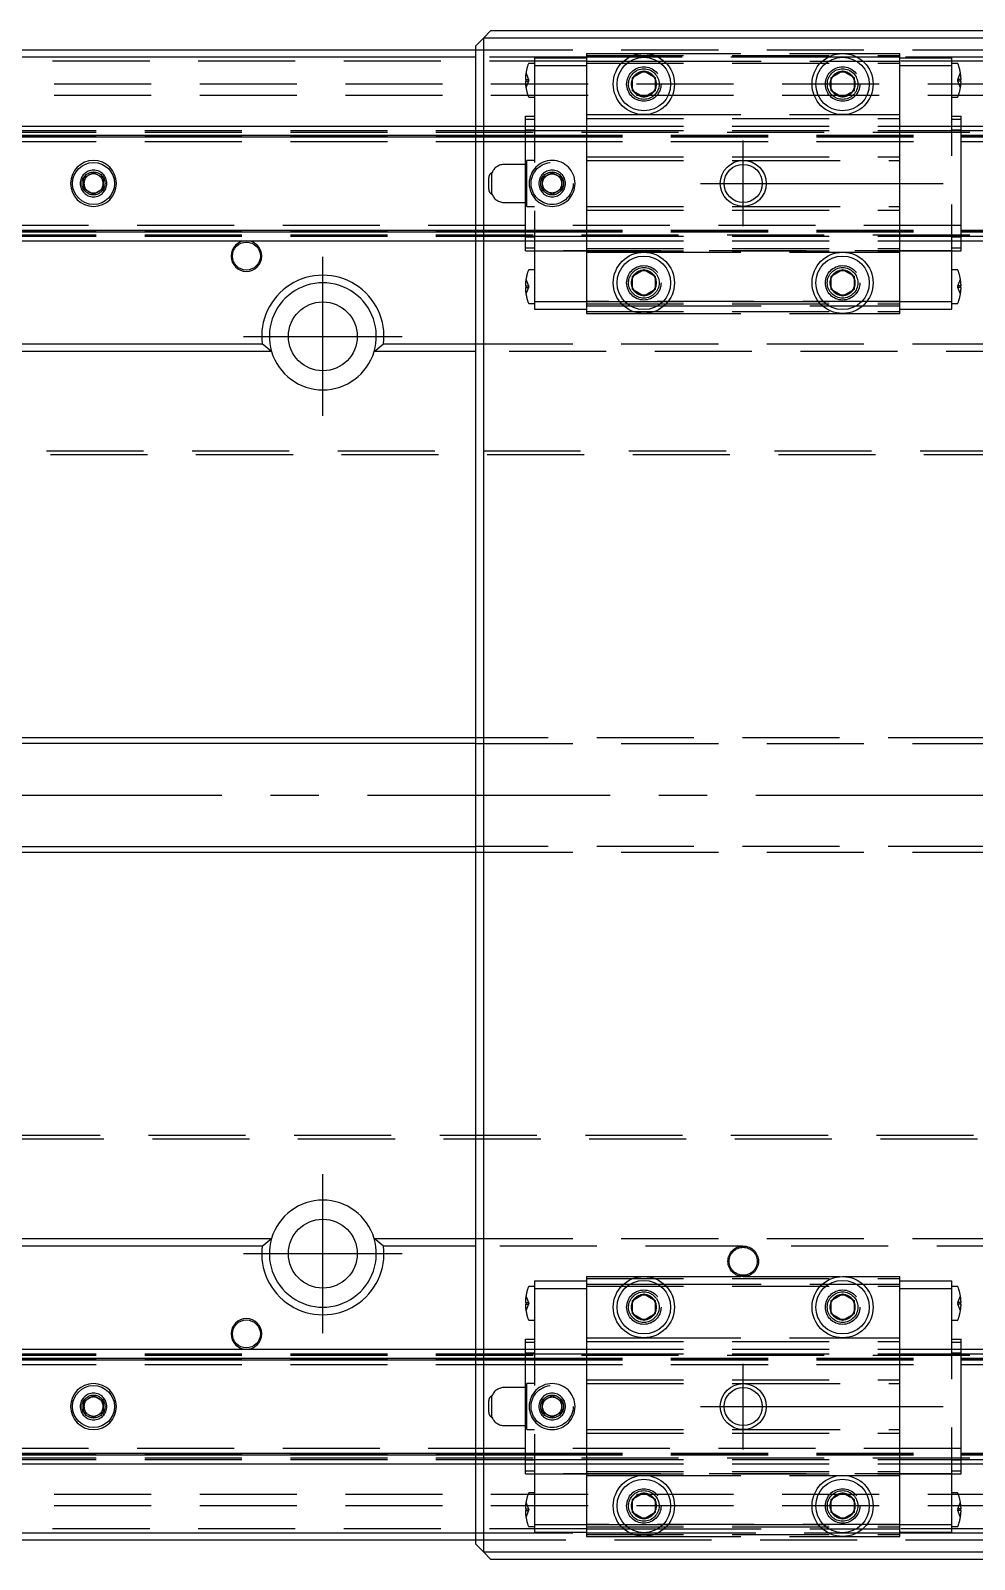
# Model space of a CAD drawing. Extents: x -9 to 1049, y -313 to 111.
# Drawn here: x 251.8 to 375.2, y -100 to 100 of the extents above; entities that cross this region are included whole.
import ezdxf

# ---------------------------------------------------------------- set-up
doc = ezdxf.new("R2010")
doc.units = 0
doc.linetypes.add('CENTER', pattern=[50.8, 31.75, -6.35, 6.35, -6.35])
doc.linetypes.add('DASHED', pattern=[19.05, 12.7, -6.35])
doc.layers.get('0').update_dxf_attribs({"linetype": 'CONTINUOUS'})
doc.layers.add('CENTER', color=1, linetype='CENTER')

msp = doc.modelspace()

# ---------------------------------------------------------------- linework, layer by layer
at = {"color": 7, "linetype": 'CONTINUOUS'}
for p, q in [((312, 100), (311, 99)), ((312, 100), (508, 100)), ((311, 99), (310, 98)), ((310, -98), (310, 98)), ((311, 99), (311, -99)), ((509, 99), (311, 99)), ((310, 96.5), (1, 96.5)), ((2, 97.5), (310, 97.5)), ((330.5, 93.87), (332, 94.73)), ((332, 94.73), (333.5, 93.87)), ((356.5, 93.87), (358, 94.73)), ((358, 94.73), (359.5, 93.87)), ((330.5, 92.13), (330.5, 93.87)), ((332, 91.27), (330.5, 92.13)), ((333.5, 92.13), (332, 91.27)), ((333.5, 93.87), (333.5, 92.13)), ((356.5, 92.13), (356.5, 93.87)), ((358, 91.27), (356.5, 92.13)), ((359.5, 92.13), (358, 91.27)), ((359.5, 93.87), (359.5, 92.13)), ((0, 87.5), (310, 87.5)), ((0, 86.32), (310, 86.32)), ((0, 86.1), (310, 86.1)), ((258.75, 80.72), (260, 81.44)), ((258.75, 79.28), (258.75, 80.72)), ((260, 81.44), (261.25, 80.72)), ((261.25, 80.72), (261.25, 79.28)), ((260, 78.56), (258.75, 79.28)), ((261.25, 79.28), (260, 78.56)), ((0, 73.9), (310, 73.9)), ((0, 73.68), (310, 73.68)), ((0, 72.5), (310, 72.5)), ((330.5, 67.87), (332, 68.73)), ((332, 68.73), (333.5, 67.87)), ((356.5, 67.87), (358, 68.73)), ((358, 68.73), (359.5, 67.87)), ((330.5, 66.13), (330.5, 67.87)), ((332, 65.27), (330.5, 66.13)), ((333.5, 66.13), (332, 65.27)), ((333.5, 67.87), (333.5, 66.13)), ((356.5, 66.13), (356.5, 67.87)), ((358, 65.27), (356.5, 66.13)), ((359.5, 66.13), (358, 65.27)), ((359.5, 67.87), (359.5, 66.13)), ((283.29, 58), (176.71, 58)), ((177.94, 59), (282.06, 59)), ((283.29, 58), (282.06, 59)), ((296.71, 58), (297.94, 59)), ((310, 58), (296.71, 58)), ((297.94, 59), (310, 59)), ((310, 7.5), (40.5, 7.5)), ((40.5, -7.5), (310, -7.5)), ((176.71, -58), (283.29, -58)), ((282.06, -59), (283.29, -58)), ((296.71, -58), (310, -58)), ((297.94, -59), (296.71, -58)), ((282.06, -59), (177.94, -59)), ((310, -59), (297.94, -59)), ((330.5, -66.13), (332, -65.27)), ((332, -65.27), (333.5, -66.13)), ((356.5, -66.13), (358, -65.27)), ((358, -65.27), (359.5, -66.13)), ((330.5, -67.87), (330.5, -66.13)), ((332, -68.73), (330.5, -67.87)), ((333.5, -67.87), (332, -68.73)), ((333.5, -66.13), (333.5, -67.87)), ((356.5, -67.87), (356.5, -66.13)), ((358, -68.73), (356.5, -67.87)), ((359.5, -67.87), (358, -68.73)), ((359.5, -66.13), (359.5, -67.87)), ((0, -72.5), (310, -72.5)), ((0, -73.68), (310, -73.68)), ((0, -73.9), (310, -73.9)), ((258.75, -79.28), (260, -78.56)), ((258.75, -80.72), (258.75, -79.28)), ((260, -78.56), (261.25, -79.28)), ((261.25, -79.28), (261.25, -80.72)), ((260, -81.44), (258.75, -80.72)), ((261.25, -80.72), (260, -81.44)), ((0, -86.1), (310, -86.1)), ((0, -86.32), (310, -86.32)), ((0, -87.5), (310, -87.5)), ((330.5, -92.13), (332, -91.27)), ((332, -91.27), (333.5, -92.13)), ((356.5, -92.13), (358, -91.27)), ((358, -91.27), (359.5, -92.13)), ((330.5, -93.87), (330.5, -92.13)), ((332, -94.73), (330.5, -93.87)), ((333.5, -93.87), (332, -94.73)), ((333.5, -92.13), (333.5, -93.87)), ((356.5, -93.87), (356.5, -92.13)), ((358, -94.73), (356.5, -93.87)), ((359.5, -93.87), (358, -94.73)), ((359.5, -92.13), (359.5, -93.87)), ((1, -96.5), (310, -96.5)), ((310, -97.5), (2, -97.5)), ((310, -98), (311, -99)), ((311, -99), (509, -99)), ((311, -99), (312, -100)), ((508, -100), (312, -100))]:
    msp.add_line(p, q, dxfattribs=at)
at = {"color": 3, "linetype": 'DASHED'}
for p, q in [((324.5, 96), (0.5, 96)), ((310, 97.5), (398, 97.5)), ((324.5, 96.5), (310, 96.5)), ((317.7, 96.45), (317.7, 95.45)), ((317.7, 96.45), (324.5, 96.45)), ((324.5, 97), (324.5, 96)), ((324.5, 97), (332, 97)), ((324.5, 96.75), (365.5, 96.75)), ((330.06, 96.5), (324.5, 96.5)), ((332, 96.5), (330.06, 96.5)), ((332, 97), (358, 97)), ((333.94, 96.5), (332, 96.5)), ((356.06, 96.5), (333.94, 96.5)), ((358, 96.5), (356.06, 96.5)), ((358, 97), (365.5, 97)), ((359.94, 96.5), (358, 96.5)), ((365.5, 96.5), (359.94, 96.5)), ((365.5, 96), (365.5, 97)), ((398, 96.5), (365.5, 96.5)), ((365.5, 96.45), (372.3, 96.45)), ((454.5, 96), (365.5, 96)), ((372.3, 95.45), (372.3, 96.45)), ((316.58, 94.5), (316.9, 93.6)), ((317.7, 95.7), (316.99, 95.7)), ((317.7, 95.45), (317.7, 64.55)), ((317.7, 95.45), (324.5, 95.45)), ((324.5, 96), (324.5, 89)), ((324.5, 96), (329.35, 96)), ((324.5, 95.75), (365.5, 95.75)), ((329.35, 96), (330.2, 96)), ((330.2, 96), (333.8, 96)), ((333.8, 96), (334.65, 96)), ((334.65, 96), (355.35, 96)), ((355.35, 96), (356.2, 96)), ((356.2, 96), (359.8, 96)), ((359.8, 96), (360.65, 96)), ((360.65, 96), (365.5, 96)), ((365.5, 89), (365.5, 96)), ((365.5, 95.45), (372.3, 95.45)), ((373.01, 95.7), (372.3, 95.7)), ((372.3, 64.55), (372.3, 95.45)), ((373.1, 93.6), (373.42, 94.5)), ((820, 93), (0, 93)), ((316.5, 93.6), (316.58, 93.6)), ((316.58, 93.4), (316.5, 93.4)), ((316.58, 93.6), (316.9, 93.6)), ((316.58, 93.6), (316.58, 93.4)), ((316.9, 93.4), (316.58, 92.5)), ((316.58, 93.4), (316.9, 93.4)), ((316.9, 93.6), (316.94, 93.5)), ((316.9, 93.4), (316.94, 93.5)), ((330, 93), (330.03, 93.35)), ((356, 93), (356.03, 93.35)), ((373.1, 93.6), (373.06, 93.5)), ((373.1, 93.4), (373.06, 93.5)), ((373.42, 93.6), (373.1, 93.6)), ((373.42, 92.5), (373.1, 93.4)), ((373.42, 93.4), (373.1, 93.4)), ((373.42, 93.4), (373.42, 93.6)), ((373.42, 93.6), (373.5, 93.6)), ((373.5, 93.4), (373.42, 93.4)), ((820, 91.5), (0, 91.5)), ((316.99, 91.3), (317.7, 91.3)), ((372.3, 91.3), (373.01, 91.3)), ((316.5, 88.43), (316.5, 88.82)), ((316.5, 88.82), (317.7, 88.82)), ((316.5, 88.43), (317.7, 88.43)), ((316.5, 86.03), (316.5, 88.43)), ((324.5, 89), (324.5, 88.5)), ((324.5, 89), (332, 89)), ((324.5, 88.5), (324.5, 83.5)), ((324.5, 88.5), (365.5, 88.5)), ((332, 89), (358, 89)), ((358, 89), (365.5, 89)), ((365.5, 88.5), (365.5, 89)), ((365.5, 83.5), (365.5, 88.5)), ((372.3, 88.82), (373.5, 88.82)), ((372.3, 88.43), (373.5, 88.43)), ((373.5, 88.43), (373.5, 88.82)), ((373.5, 86.03), (373.5, 88.43)), ((0, 86.91), (310, 86.91)), ((0, 86.7), (820, 86.7)), ((0, 86.26), (316.5, 86.26)), ((310, 87.5), (316.5, 87.5)), ((310, 86.91), (316.5, 86.91)), ((310, 86.32), (316.5, 86.32)), ((310, 86.1), (316.5, 86.1)), ((316.5, 87.5), (317.7, 87.5)), ((316.5, 87.01), (317.7, 87.01)), ((316.5, 86.91), (317.7, 86.91)), ((316.5, 86.32), (373.5, 86.32)), ((316.5, 86.26), (373.5, 86.26)), ((316.5, 86.1), (373.5, 86.1)), ((316.5, 73.97), (316.5, 86.03)), ((317.7, 87.5), (324.5, 87.5)), ((317.7, 86.91), (324.5, 86.91)), ((324.5, 87.5), (365.5, 87.5)), ((324.5, 86.91), (365.5, 86.91)), ((365.5, 87.5), (372.3, 87.5)), ((365.5, 86.91), (372.3, 86.91)), ((372.3, 87.5), (373.5, 87.5)), ((372.3, 87.01), (373.5, 87.01)), ((372.3, 86.91), (373.5, 86.91)), ((373.5, 87.5), (446.5, 87.5)), ((373.5, 86.91), (446.5, 86.91)), ((373.5, 86.32), (446.5, 86.32)), ((373.5, 86.26), (446.5, 86.26)), ((373.5, 86.1), (446.5, 86.1)), ((373.5, 73.97), (373.5, 86.03)), ((0, 85.5), (316.5, 85.5)), ((316.5, 85.5), (373.5, 85.5)), ((373.5, 85.5), (446.5, 85.5)), ((316.7, 82.5), (313.75, 82.5)), ((317.7, 83), (316.7, 83)), ((316.7, 80), (316.7, 83)), ((324.5, 83.5), (324.5, 83)), ((324.5, 83.5), (365.5, 83.5)), ((324.5, 83), (324.5, 77)), ((324.5, 83), (345, 83)), ((345, 83), (365.5, 83)), ((365.5, 83), (365.5, 83.5)), ((365.5, 77), (365.5, 83)), ((258.5, 80), (258.52, 80.22)), ((311.7, 80), (311.7, 80.75)), ((312.12, 80), (312.12, 81.39)), ((318.5, 80), (318.52, 80.22)), ((318.75, 80.72), (320, 81.44)), ((318.75, 79.28), (318.75, 80.72)), ((320, 81.44), (321.25, 80.72)), ((321.25, 80.72), (321.25, 79.28)), ((311.7, 79.25), (311.7, 80)), ((312.12, 78.61), (312.12, 80)), ((316.7, 77), (316.7, 80)), ((320, 78.56), (318.75, 79.28)), ((321.25, 79.28), (320, 78.56)), ((313.75, 77.5), (316.7, 77.5)), ((316.7, 77), (317.7, 77)), ((324.5, 77), (324.5, 76.5)), ((324.5, 77), (345, 77)), ((324.5, 76.5), (324.5, 71.5)), ((324.5, 76.5), (365.5, 76.5)), ((345, 77), (365.5, 77)), ((365.5, 76.5), (365.5, 77)), ((365.5, 71.5), (365.5, 76.5)), ((316.5, 74.5), (0, 74.5)), ((373.5, 74.5), (316.5, 74.5)), ((446.5, 74.5), (373.5, 74.5)), ((0, 73.74), (316.5, 73.74)), ((0, 73.3), (820, 73.3)), ((0, 73.09), (310, 73.09)), ((310, 73.9), (316.5, 73.9)), ((310, 73.68), (316.5, 73.68)), ((310, 73.09), (316.5, 73.09)), ((310, 72.5), (316.5, 72.5)), ((316.5, 71.57), (316.5, 73.97)), ((316.5, 73.9), (373.5, 73.9)), ((316.5, 73.74), (373.5, 73.74)), ((316.5, 73.68), (373.5, 73.68)), ((316.5, 73.09), (317.7, 73.09)), ((317.7, 72.99), (316.5, 72.99)), ((316.5, 72.5), (317.7, 72.5)), ((317.7, 73.09), (324.5, 73.09)), ((317.7, 72.5), (324.5, 72.5)), ((324.5, 73.09), (365.5, 73.09)), ((324.5, 72.5), (365.5, 72.5)), ((365.5, 73.09), (373.5, 73.09)), ((365.5, 72.5), (373.5, 72.5)), ((373.5, 72.99), (372.3, 72.99)), ((373.5, 71.57), (373.5, 73.97)), ((373.5, 73.9), (446.5, 73.9)), ((373.5, 73.74), (446.5, 73.74)), ((373.5, 73.68), (446.5, 73.68)), ((373.5, 73.09), (446.5, 73.09)), ((373.5, 72.5), (446.5, 72.5)), ((316.5, 71.18), (316.5, 71.57)), ((316.5, 71.57), (317.7, 71.57)), ((316.5, 71.18), (317.7, 71.18)), ((372.3, 71.18), (317.7, 71.18)), ((317.7, 71.18), (324.5, 71.18)), ((324.5, 71.5), (324.5, 71)), ((324.5, 71.5), (365.5, 71.5)), ((324.5, 71.18), (365.5, 71.18)), ((324.5, 71), (324.5, 64)), ((324.5, 71), (332, 71)), ((332, 71), (358, 71)), ((358, 71), (365.5, 71)), ((365.5, 71), (365.5, 71.5)), ((365.5, 71.18), (373.5, 71.18)), ((365.5, 64), (365.5, 71)), ((372.3, 71.57), (373.5, 71.57)), ((373.5, 71.18), (373.5, 71.57)), ((317.7, 68.7), (316.99, 68.7)), ((373.01, 68.7), (372.3, 68.7)), ((316.5, 66.6), (316.58, 66.6)), ((316.58, 66.4), (316.5, 66.4)), ((316.58, 67.5), (316.9, 66.6)), ((316.58, 66.6), (316.9, 66.6)), ((316.58, 66.6), (316.58, 66.4)), ((316.9, 66.4), (316.58, 65.5)), ((316.58, 66.4), (316.9, 66.4)), ((316.9, 66.6), (316.94, 66.5)), ((316.9, 66.4), (316.94, 66.5)), ((330, 67), (330.03, 67.35)), ((356, 67), (356.03, 67.35)), ((373.1, 66.6), (373.06, 66.5)), ((373.1, 66.4), (373.06, 66.5)), ((373.1, 66.6), (373.42, 67.5)), ((373.42, 66.6), (373.1, 66.6)), ((373.42, 65.5), (373.1, 66.4)), ((373.42, 66.4), (373.1, 66.4)), ((373.42, 66.4), (373.42, 66.6)), ((373.42, 66.6), (373.5, 66.6)), ((373.5, 66.4), (373.42, 66.4)), ((316.99, 64.3), (317.7, 64.3)), ((317.7, 64.55), (324.5, 64.55)), ((317.7, 64.55), (317.7, 63.55)), ((324.5, 64.55), (365.5, 64.55)), ((365.5, 64.55), (324.5, 64.55)), ((324.5, 64.25), (365.5, 64.25)), ((365.5, 64.55), (372.3, 64.55)), ((372.3, 63.55), (372.3, 64.55)), ((372.3, 64.3), (373.01, 64.3)), ((317.7, 63.55), (324.5, 63.55)), ((324.5, 64), (324.5, 63)), ((324.5, 64), (329.35, 64)), ((324.5, 63.25), (365.5, 63.25)), ((324.5, 63), (332, 63)), ((329.35, 64), (330.2, 64)), ((330.2, 64), (333.8, 64)), ((332, 63), (358, 63)), ((333.8, 64), (334.65, 64)), ((334.65, 64), (355.35, 64)), ((355.35, 64), (356.2, 64)), ((356.2, 64), (359.8, 64)), ((358, 63), (365.5, 63)), ((359.8, 64), (360.65, 64)), ((360.65, 64), (365.5, 64)), ((365.5, 63), (365.5, 64)), ((365.5, 63.55), (372.3, 63.55)), ((310, 59), (402.06, 59)), ((403.29, 58), (310, 58)), ((819.5, 44.5), (0.5, 44.5)), ((819, 45), (1, 45)), ((510, 7.5), (310, 7.5)), ((310, 6.75), (510, 6.75)), ((510, -6.75), (310, -6.75)), ((310, -7.5), (510, -7.5)), ((0.5, -44.5), (819.5, -44.5)), ((1, -45), (819, -45)), ((310, -58), (403.29, -58)), ((402.06, -59), (310, -59)), ((317.7, -63.55), (324.5, -63.55)), ((317.7, -63.55), (317.7, -64.55)), ((324.5, -63), (324.5, -64)), ((324.5, -63), (332, -63)), ((324.5, -63.25), (365.5, -63.25)), ((332, -63), (345, -63)), ((345, -63), (358, -63)), ((358, -63), (365.5, -63)), ((365.5, -64), (365.5, -63)), ((365.5, -63.55), (372.3, -63.55)), ((372.3, -64.55), (372.3, -63.55)), ((316.58, -65.5), (316.9, -66.4)), ((317.7, -64.3), (316.99, -64.3)), ((317.7, -64.55), (324.5, -64.55)), ((317.7, -64.55), (317.7, -95.45)), ((324.5, -64), (329.35, -64)), ((324.5, -64), (324.5, -71)), ((324.5, -64.25), (365.5, -64.25)), ((329.35, -64), (330.2, -64)), ((330.2, -64), (333.8, -64)), ((333.8, -64), (334.65, -64)), ((334.65, -64), (355.35, -64)), ((355.35, -64), (356.2, -64)), ((356.2, -64), (359.8, -64)), ((359.8, -64), (360.65, -64)), ((360.65, -64), (365.5, -64)), ((365.5, -71), (365.5, -64)), ((365.5, -64.55), (372.3, -64.55)), ((373.01, -64.3), (372.3, -64.3)), ((372.3, -95.45), (372.3, -64.55)), ((373.1, -66.4), (373.42, -65.5)), ((316.5, -66.4), (316.58, -66.4)), ((316.58, -66.6), (316.5, -66.6)), ((316.58, -66.4), (316.9, -66.4)), ((316.58, -66.4), (316.58, -66.6)), ((316.9, -66.6), (316.58, -67.5)), ((316.58, -66.6), (316.9, -66.6)), ((316.9, -66.4), (316.94, -66.5)), ((316.9, -66.6), (316.94, -66.5)), ((330, -67), (330.03, -66.65)), ((356, -67), (356.03, -66.65)), ((373.1, -66.4), (373.06, -66.5)), ((373.1, -66.6), (373.06, -66.5)), ((373.42, -66.4), (373.1, -66.4)), ((373.42, -67.5), (373.1, -66.6)), ((373.42, -66.6), (373.1, -66.6)), ((373.42, -66.6), (373.42, -66.4)), ((373.42, -66.4), (373.5, -66.4)), ((373.5, -66.6), (373.42, -66.6)), ((316.99, -68.7), (317.7, -68.7)), ((372.3, -68.7), (373.01, -68.7)), ((316.5, -71.57), (316.5, -71.18)), ((316.5, -71.18), (317.7, -71.18)), ((316.5, -73.97), (316.5, -71.57)), ((316.5, -71.57), (317.7, -71.57)), ((324.5, -71), (324.5, -71.5)), ((324.5, -71), (332, -71)), ((324.5, -71.5), (324.5, -76.5)), ((324.5, -71.5), (365.5, -71.5)), ((332, -71), (358, -71)), ((358, -71), (365.5, -71)), ((365.5, -71.5), (365.5, -71)), ((365.5, -76.5), (365.5, -71.5)), ((372.3, -71.18), (373.5, -71.18)), ((372.3, -71.57), (373.5, -71.57)), ((373.5, -71.57), (373.5, -71.18)), ((373.5, -73.97), (373.5, -71.57)), ((0, -73.09), (310, -73.09)), ((0, -73.3), (820, -73.3)), ((0, -73.74), (316.5, -73.74)), ((310, -72.5), (316.5, -72.5)), ((310, -73.09), (316.5, -73.09)), ((310, -73.68), (316.5, -73.68)), ((310, -73.9), (316.5, -73.9)), ((316.5, -72.5), (317.7, -72.5)), ((316.5, -72.99), (317.7, -72.99)), ((316.5, -73.09), (317.7, -73.09)), ((316.5, -73.68), (373.5, -73.68)), ((316.5, -73.74), (373.5, -73.74)), ((316.5, -73.9), (373.5, -73.9)), ((316.5, -86.03), (316.5, -73.97)), ((317.7, -72.5), (324.5, -72.5)), ((317.7, -73.09), (324.5, -73.09)), ((324.5, -72.5), (365.5, -72.5)), ((324.5, -73.09), (365.5, -73.09)), ((365.5, -72.5), (373.5, -72.5)), ((365.5, -73.09), (373.5, -73.09)), ((372.3, -72.99), (373.5, -72.99)), ((373.5, -72.5), (446.5, -72.5)), ((373.5, -73.09), (446.5, -73.09)), ((373.5, -73.68), (446.5, -73.68)), ((373.5, -73.74), (446.5, -73.74)), ((373.5, -73.9), (446.5, -73.9)), ((373.5, -86.03), (373.5, -73.97)), ((0, -74.5), (316.5, -74.5)), ((316.5, -74.5), (373.5, -74.5)), ((373.5, -74.5), (446.5, -74.5)), ((316.7, -77.5), (313.75, -77.5)), ((317.7, -77), (316.7, -77)), ((316.7, -80), (316.7, -77)), ((324.5, -76.5), (365.5, -76.5)), ((324.5, -76.5), (324.5, -77)), ((324.5, -77), (345, -77)), ((324.5, -77), (324.5, -83)), ((345, -77), (365.5, -77)), ((365.5, -77), (365.5, -76.5)), ((365.5, -83), (365.5, -77)), ((258.5, -80), (258.52, -79.75)), ((311.7, -80), (311.7, -79.25)), ((311.7, -80.75), (311.7, -80)), ((312.12, -80), (312.12, -78.61)), ((312.12, -81.39), (312.12, -80)), ((316.7, -83), (316.7, -80)), ((318.5, -80), (318.52, -79.75)), ((318.75, -79.28), (320, -78.56)), ((318.75, -80.72), (318.75, -79.28)), ((320, -78.56), (321.25, -79.28)), ((321.25, -79.28), (321.25, -80.72)), ((320, -81.44), (318.75, -80.72)), ((321.25, -80.72), (320, -81.44)), ((313.75, -82.5), (316.7, -82.5)), ((316.7, -83), (317.7, -83)), ((324.5, -83), (324.5, -83.5)), ((324.5, -83), (345, -83)), ((324.5, -83.5), (324.5, -88.5)), ((324.5, -83.5), (365.5, -83.5)), ((345, -83), (365.5, -83)), ((365.5, -83.5), (365.5, -83)), ((365.5, -88.5), (365.5, -83.5)), ((316.5, -85.5), (0, -85.5)), ((373.5, -85.5), (316.5, -85.5)), ((446.5, -85.5), (373.5, -85.5)), ((0, -86.26), (316.5, -86.26)), ((0, -86.7), (820, -86.7)), ((0, -86.91), (310, -86.91)), ((310, -86.1), (316.5, -86.1)), ((310, -86.32), (316.5, -86.32)), ((310, -86.91), (316.5, -86.91)), ((310, -87.5), (316.5, -87.5)), ((316.5, -88.43), (316.5, -86.03)), ((316.5, -86.1), (373.5, -86.1)), ((316.5, -86.26), (373.5, -86.26)), ((316.5, -86.32), (373.5, -86.32)), ((316.5, -86.91), (317.7, -86.91)), ((317.7, -87.01), (316.5, -87.01)), ((316.5, -87.5), (317.7, -87.5)), ((317.7, -86.91), (324.5, -86.91)), ((317.7, -87.5), (324.5, -87.5)), ((324.5, -86.91), (365.5, -86.91)), ((324.5, -87.5), (365.5, -87.5)), ((365.5, -86.91), (372.3, -86.91)), ((365.5, -87.5), (372.3, -87.5)), ((372.3, -86.91), (373.5, -86.91)), ((373.5, -87.01), (372.3, -87.01)), ((372.3, -87.5), (373.5, -87.5)), ((373.5, -88.43), (373.5, -86.03)), ((373.5, -86.1), (446.5, -86.1)), ((373.5, -86.26), (446.5, -86.26)), ((373.5, -86.32), (446.5, -86.32)), ((373.5, -86.91), (446.5, -86.91)), ((373.5, -87.5), (446.5, -87.5)), ((316.5, -88.82), (316.5, -88.43)), ((316.5, -88.43), (317.7, -88.43)), ((316.5, -88.82), (317.7, -88.82)), ((372.3, -88.82), (317.7, -88.82)), ((317.7, -88.82), (324.5, -88.82)), ((324.5, -88.5), (324.5, -89)), ((324.5, -88.5), (365.5, -88.5)), ((324.5, -88.82), (365.5, -88.82)), ((324.5, -89), (324.5, -96)), ((324.5, -89), (332, -89)), ((332, -89), (358, -89)), ((358, -89), (365.5, -89)), ((365.5, -89), (365.5, -88.5)), ((365.5, -88.82), (372.3, -88.82)), ((365.5, -96), (365.5, -89)), ((372.3, -88.43), (373.5, -88.43)), ((372.3, -88.82), (373.5, -88.82)), ((373.5, -88.82), (373.5, -88.43)), ((820, -91.5), (0, -91.5)), ((317.7, -91.3), (316.99, -91.3)), ((373.01, -91.3), (372.3, -91.3)), ((820, -93), (0, -93)), ((316.5, -93.4), (316.58, -93.4)), ((316.58, -93.6), (316.5, -93.6)), ((316.58, -92.5), (316.9, -93.4)), ((316.58, -93.4), (316.9, -93.4)), ((316.58, -93.4), (316.58, -93.6)), ((316.9, -93.6), (316.58, -94.5)), ((316.58, -93.6), (316.9, -93.6)), ((316.9, -93.4), (316.94, -93.5)), ((316.9, -93.6), (316.94, -93.5)), ((330, -93), (330.03, -92.65)), ((356, -93), (356.03, -92.65)), ((373.1, -93.4), (373.06, -93.5)), ((373.1, -93.6), (373.06, -93.5)), ((373.1, -93.4), (373.42, -92.5)), ((373.42, -93.4), (373.1, -93.4)), ((373.42, -94.5), (373.1, -93.6)), ((373.42, -93.6), (373.1, -93.6)), ((373.42, -93.6), (373.42, -93.4)), ((373.42, -93.4), (373.5, -93.4)), ((373.5, -93.6), (373.42, -93.6)), ((324.5, -96), (0.5, -96)), ((316.99, -95.7), (317.7, -95.7)), ((317.7, -95.45), (317.7, -96.45)), ((317.7, -95.45), (324.5, -95.45)), ((324.5, -95.45), (365.5, -95.45)), ((365.5, -95.45), (324.5, -95.45)), ((324.5, -95.75), (365.5, -95.75)), ((365.5, -95.45), (372.3, -95.45)), ((454.5, -96), (365.5, -96)), ((372.3, -96.45), (372.3, -95.45)), ((372.3, -95.7), (373.01, -95.7)), ((310, -96.5), (324.5, -96.5)), ((398, -97.5), (310, -97.5)), ((317.7, -96.45), (324.5, -96.45)), ((324.5, -96), (329.35, -96)), ((324.5, -96), (324.5, -97)), ((324.5, -96.5), (330.06, -96.5)), ((324.5, -96.75), (365.5, -96.75)), ((324.5, -97), (332, -97)), ((329.35, -96), (330.2, -96)), ((330.06, -96.5), (332, -96.5)), ((330.2, -96), (333.8, -96)), ((332, -96.5), (333.94, -96.5)), ((332, -97), (358, -97)), ((333.8, -96), (334.65, -96)), ((333.94, -96.5), (356.06, -96.5)), ((334.65, -96), (355.35, -96)), ((355.35, -96), (356.2, -96)), ((356.06, -96.5), (358, -96.5)), ((356.2, -96), (359.8, -96)), ((358, -96.5), (359.94, -96.5)), ((358, -97), (365.5, -97)), ((359.8, -96), (360.65, -96)), ((359.94, -96.5), (365.5, -96.5)), ((360.65, -96), (365.5, -96)), ((365.5, -97), (365.5, -96)), ((365.5, -96.45), (372.3, -96.45)), ((365.5, -96.5), (398, -96.5))]:
    msp.add_line(p, q, dxfattribs=at)
at = {"color": 3, "linetype": 'CONTINUOUS'}
for p, q in [((310, 6.75), (40.5, 6.75)), ((40.5, -6.75), (310, -6.75))]:
    msp.add_line(p, q, dxfattribs=at)
at = {"color": 7, "linetype": 'CONTINUOUS'}
for centre, radius in [((332, 93), 4), ((332, 93), 3.5), ((358, 93), 4), ((358, 93), 3.5), ((260, 80), 2.75), ((345, 80), 2.5), ((332, 67), 4), ((332, 67), 3.5), ((358, 67), 4), ((358, 67), 3.5), ((290, 60), 4.5), ((290, -60), 4.5), ((332, -67), 4), ((332, -67), 3.5), ((358, -67), 4), ((358, -67), 3.5), ((260, -80), 2.75), ((345, -80), 2.5), ((332, -93), 4), ((332, -93), 3.5), ((358, -93), 4), ((358, -93), 3.5)]:
    msp.add_circle(centre, radius, dxfattribs=at)
at = {"color": 3, "linetype": 'DASHED'}
for centre, radius in [((332, 93), 2.25), ((332, 93), 2), ((332, 93), 1.62), ((358, 93), 2.25), ((358, 93), 2), ((358, 93), 1.62), ((320, 80), 2.75), ((260, 80), 1.5), ((320, 80), 1.5), ((320, 80), 1.25), ((332, 67), 2.25), ((332, 67), 2), ((332, 67), 1.62), ((358, 67), 2.25), ((358, 67), 2), ((358, 67), 1.62), ((345, -61), 2), ((345, -61), 1.83), ((332, -67), 2.25), ((332, -67), 2), ((332, -67), 1.62), ((358, -67), 2.25), ((358, -67), 2), ((358, -67), 1.62), ((320, -80), 2.75), ((260, -80), 1.5), ((320, -80), 1.5), ((320, -80), 1.25), ((332, -93), 2.25), ((332, -93), 2), ((332, -93), 1.62), ((358, -93), 2.25), ((358, -93), 2), ((358, -93), 1.62)]:
    msp.add_circle(centre, radius, dxfattribs=at)
at = {"color": 3, "linetype": 'CONTINUOUS'}
for centre, radius in [((345, 80), 3), ((280, 70.5), 1.83), ((280, -70.5), 1.83), ((345, -80), 3)]:
    msp.add_circle(centre, radius, dxfattribs=at)
at = {"color": 3, "linetype": 'DASHED'}
for centre, radius, start, end in [((322.5, 93.5), 6, 170.4203, 179.0449), ((322.5, 93.5), 6, 159.1494, 170.4059), ((316.99, 95.6), 0.1, 90, 159.1494), ((332, 93), 1.65, 95.38, 144.62), ((332, 93), 1.62, 98.1587, 141.8413), ((332, 93), 1.62, 81.8413, 98.1587), ((332, 93), 1.65, 84.62, 95.38), ((332, 93), 1.65, 35.38, 84.62), ((332, 93), 1.62, 38.1587, 81.8413), ((358, 93), 1.65, 95.38, 144.62), ((358, 93), 1.62, 98.1587, 141.8413), ((358, 93), 1.62, 81.8413, 98.1587), ((358, 93), 1.65, 84.62, 95.38), ((358, 93), 1.65, 35.38, 84.62), ((358, 93), 1.62, 38.1587, 81.8413), ((373.01, 95.6), 0.1, 20.8506, 90), ((367.5, 93.5), 6, 9.5941, 20.8506), ((367.5, 93.5), 6, 0.9551, 9.5797), ((322.5, 93.5), 6, 180.9551, 189.5797), ((322.5, 93.5), 6, 189.5941, 200.8506), ((332, 93), 1.65, 155.38, 180), ((332, 93), 1.65, 180, 204.62), ((332, 93), 1.62, 158.1587, 201.8413), ((332, 93), 1.62, 141.8413, 158.1587), ((332, 93), 1.65, 144.62, 155.38), ((332, 93), 1.62, 201.8413, 218.1587), ((332, 93), 1.65, 204.62, 215.38), ((332, 93), 1.65, 215.38, 264.62), ((332, 93), 1.62, 218.1587, 261.8413), ((332, 93), 1.65, 275.38, 324.62), ((332, 93), 1.62, 278.1587, 321.8413), ((332, 93), 1.62, 21.8413, 38.1587), ((332, 93), 1.62, 321.8413, 338.1587), ((332, 93), 1.65, 24.62, 35.38), ((332, 93), 1.65, 324.62, 335.38), ((332, 93), 1.65, 335.38, 24.62), ((332, 93), 1.62, 0, 21.8413), ((332, 93), 1.62, 338.1587, 0), ((358, 93), 1.65, 155.38, 180), ((358, 93), 1.65, 180, 204.62), ((358, 93), 1.62, 158.1587, 201.8413), ((358, 93), 1.62, 141.8413, 158.1587), ((358, 93), 1.65, 144.62, 155.38), ((358, 93), 1.62, 201.8413, 218.1587), ((358, 93), 1.65, 204.62, 215.38), ((358, 93), 1.65, 215.38, 264.62), ((358, 93), 1.62, 218.1587, 261.8413), ((358, 93), 1.65, 275.38, 324.62), ((358, 93), 1.62, 278.1587, 321.8413), ((358, 93), 1.62, 21.8413, 38.1587), ((358, 93), 1.62, 321.8413, 338.1587), ((358, 93), 1.65, 24.62, 35.38), ((358, 93), 1.65, 324.62, 335.38), ((358, 93), 1.65, 335.38, 24.62), ((358, 93), 1.62, 0, 21.8413), ((358, 93), 1.62, 338.1587, 0), ((367.5, 93.5), 6, 339.1494, 350.4059), ((367.5, 93.5), 6, 350.4203, 359.0449), ((316.99, 91.4), 0.1, 200.8506, 270), ((332, 93), 1.62, 261.8413, 278.1587), ((332, 93), 1.65, 264.62, 275.38), ((358, 93), 1.62, 261.8413, 278.1587), ((358, 93), 1.65, 264.62, 275.38), ((373.01, 91.4), 0.1, 270, 339.1494), ((313.75, 80.75), 1.75, 90, 158.4596), ((320, 80), 3, 0, 180), ((260, 80), 1.75, 0, 180), ((260, 80), 1.75, 180, 0), ((260, 80), 1.25, 120, 180), ((260, 80), 1.25, 180, 240), ((260, 80), 1.25, 60, 120), ((260, 80), 1.25, 0, 60), ((260, 80), 1.25, 300, 0), ((312.4, 80.75), 0.7, 113.3901, 180), ((320, 80), 3, 180, 0), ((320, 80), 1.75, 0, 180), ((320, 80), 1.75, 180, 0), ((260, 80), 1.25, 240, 300), ((312.4, 79.25), 0.7, 180, 246.6201), ((313.75, 79.25), 1.75, 201.5404, 270), ((322.5, 66.5), 6, 159.1494, 170.4059), ((316.99, 68.6), 0.1, 90, 159.1494), ((332, 67), 1.65, 95.38, 144.62), ((332, 67), 1.62, 98.1587, 141.8413), ((332, 67), 1.62, 81.8413, 98.1587), ((332, 67), 1.65, 84.62, 95.38), ((332, 67), 1.65, 35.38, 84.62), ((332, 67), 1.62, 38.1587, 81.8413), ((358, 67), 1.65, 95.38, 144.62), ((358, 67), 1.62, 98.1587, 141.8413), ((358, 67), 1.62, 81.8413, 98.1587), ((358, 67), 1.65, 84.62, 95.38), ((358, 67), 1.65, 35.38, 84.62), ((358, 67), 1.62, 38.1587, 81.8413), ((373.01, 68.6), 0.1, 20.8506, 90), ((367.5, 66.5), 6, 9.5941, 20.8506), ((322.5, 66.5), 6, 170.4203, 179.0449), ((322.5, 66.5), 6, 180.9551, 189.5797), ((332, 67), 1.65, 155.38, 180), ((332, 67), 1.65, 180, 204.62), ((332, 67), 1.62, 158.1587, 201.8413), ((332, 67), 1.62, 141.8413, 158.1587), ((332, 67), 1.65, 144.62, 155.38), ((332, 67), 1.62, 201.8413, 218.1587), ((332, 67), 1.65, 204.62, 215.38), ((332, 67), 1.65, 215.38, 264.62), ((332, 67), 1.62, 218.1587, 261.8413), ((332, 67), 1.65, 275.38, 324.62), ((332, 67), 1.62, 278.1587, 321.8413), ((332, 67), 1.62, 21.8413, 38.1587), ((332, 67), 1.62, 321.8413, 338.1587), ((332, 67), 1.65, 24.62, 35.38), ((332, 67), 1.65, 324.62, 335.38), ((332, 67), 1.65, 335.38, 24.62), ((332, 67), 1.62, 0, 21.8413), ((332, 67), 1.62, 338.1587, 0), ((358, 67), 1.65, 155.38, 180), ((358, 67), 1.65, 180, 204.62), ((358, 67), 1.62, 158.1587, 201.8413), ((358, 67), 1.62, 141.8413, 158.1587), ((358, 67), 1.65, 144.62, 155.38), ((358, 67), 1.62, 201.8413, 218.1587), ((358, 67), 1.65, 204.62, 215.38), ((358, 67), 1.65, 215.38, 264.62), ((358, 67), 1.62, 218.1587, 261.8413), ((358, 67), 1.65, 275.38, 324.62), ((358, 67), 1.62, 278.1587, 321.8413), ((358, 67), 1.62, 21.8413, 38.1587), ((358, 67), 1.62, 321.8413, 338.1587), ((358, 67), 1.65, 24.62, 35.38), ((358, 67), 1.65, 324.62, 335.38), ((358, 67), 1.65, 335.38, 24.62), ((358, 67), 1.62, 0, 21.8413), ((358, 67), 1.62, 338.1587, 0), ((367.5, 66.5), 6, 0.9551, 9.5797), ((367.5, 66.5), 6, 350.4203, 359.0449), ((322.5, 66.5), 6, 189.5941, 200.8506), ((316.99, 64.4), 0.1, 200.8506, 270), ((332, 67), 1.62, 261.8413, 278.1587), ((332, 67), 1.65, 264.62, 275.38), ((358, 67), 1.62, 261.8413, 278.1587), ((358, 67), 1.65, 264.62, 275.38), ((373.01, 64.4), 0.1, 270, 339.1494), ((367.5, 66.5), 6, 339.1494, 350.4059), ((322.5, -66.5), 6, 170.4203, 179.0449), ((322.5, -66.5), 6, 159.1494, 170.4059), ((316.99, -64.4), 0.1, 90, 159.1494), ((332, -67), 1.65, 95.38, 144.62), ((332, -67), 1.62, 98.1587, 141.8413), ((332, -67), 1.62, 81.8413, 98.1587), ((332, -67), 1.65, 84.62, 95.38), ((332, -67), 1.65, 35.38, 84.62), ((332, -67), 1.62, 38.1587, 81.8413), ((358, -67), 1.65, 95.38, 144.62), ((358, -67), 1.62, 98.1587, 141.8413), ((358, -67), 1.62, 81.8413, 98.1587), ((358, -67), 1.65, 84.62, 95.38), ((358, -67), 1.65, 35.38, 84.62), ((358, -67), 1.62, 38.1587, 81.8413), ((373.01, -64.4), 0.1, 20.8506, 90), ((367.5, -66.5), 6, 9.5941, 20.8506), ((367.5, -66.5), 6, 0.9551, 9.5797), ((322.5, -66.5), 6, 180.9551, 189.5797), ((322.5, -66.5), 6, 189.5941, 200.8506), ((332, -67), 1.65, 155.38, 180), ((332, -67), 1.65, 180, 204.62), ((332, -67), 1.62, 158.1587, 201.8413), ((332, -67), 1.62, 141.8413, 158.1587), ((332, -67), 1.65, 144.62, 155.38), ((332, -67), 1.62, 201.8413, 218.1587), ((332, -67), 1.65, 204.62, 215.38), ((332, -67), 1.65, 215.38, 264.62), ((332, -67), 1.62, 218.1587, 261.8413), ((332, -67), 1.65, 275.38, 324.62), ((332, -67), 1.62, 278.1587, 321.8413), ((332, -67), 1.62, 21.8413, 38.1587), ((332, -67), 1.62, 321.8413, 338.1587), ((332, -67), 1.65, 24.62, 35.38), ((332, -67), 1.65, 324.62, 335.38), ((332, -67), 1.65, 335.38, 24.62), ((332, -67), 1.62, 0, 21.8413), ((332, -67), 1.62, 338.1587, 0), ((358, -67), 1.65, 155.38, 180), ((358, -67), 1.65, 180, 204.62), ((358, -67), 1.62, 158.1587, 201.8413), ((358, -67), 1.62, 141.8413, 158.1587), ((358, -67), 1.65, 144.62, 155.38), ((358, -67), 1.62, 201.8413, 218.1587), ((358, -67), 1.65, 204.62, 215.38), ((358, -67), 1.65, 215.38, 264.62), ((358, -67), 1.62, 218.1587, 261.8413), ((358, -67), 1.65, 275.38, 324.62), ((358, -67), 1.62, 278.1587, 321.8413), ((358, -67), 1.62, 21.8413, 38.1587), ((358, -67), 1.62, 321.8413, 338.1587), ((358, -67), 1.65, 24.62, 35.38), ((358, -67), 1.65, 324.62, 335.38), ((358, -67), 1.65, 335.38, 24.62), ((358, -67), 1.62, 0, 21.8413), ((358, -67), 1.62, 338.1587, 0), ((367.5, -66.5), 6, 339.1494, 350.4059), ((367.5, -66.5), 6, 350.4203, 359.0449), ((316.99, -68.6), 0.1, 200.8506, 270), ((332, -67), 1.62, 261.8413, 278.1587), ((332, -67), 1.65, 264.62, 275.38), ((358, -67), 1.62, 261.8413, 278.1587), ((358, -67), 1.65, 264.62, 275.38), ((373.01, -68.6), 0.1, 270, 339.1494), ((313.75, -79.25), 1.75, 90, 158.4596), ((320, -80), 3, 0, 180), ((260, -80), 1.75, 0, 180), ((260, -80), 1.75, 180, 0), ((260, -80), 1.25, 120, 180), ((260, -80), 1.25, 180, 240), ((260, -80), 1.25, 60, 120), ((260, -80), 1.25, 0, 60), ((260, -80), 1.25, 300, 0), ((312.4, -79.25), 0.7, 113.3901, 180), ((320, -80), 3, 180, 0), ((320, -80), 1.75, 0, 180), ((320, -80), 1.75, 180, 0), ((260, -80), 1.25, 240, 300), ((312.4, -80.75), 0.7, 180, 246.6201), ((313.75, -80.75), 1.75, 201.5404, 270), ((322.5, -93.5), 6, 159.1494, 170.4059), ((316.99, -91.4), 0.1, 90, 159.1494), ((332, -93), 1.65, 95.38, 144.62), ((332, -93), 1.62, 98.1587, 141.8413), ((332, -93), 1.62, 81.8413, 98.1587), ((332, -93), 1.65, 84.62, 95.38), ((332, -93), 1.65, 35.38, 84.62), ((332, -93), 1.62, 38.1587, 81.8413), ((358, -93), 1.65, 95.38, 144.62), ((358, -93), 1.62, 98.1587, 141.8413), ((358, -93), 1.62, 81.8413, 98.1587), ((358, -93), 1.65, 84.62, 95.38), ((358, -93), 1.65, 35.38, 84.62), ((358, -93), 1.62, 38.1587, 81.8413), ((373.01, -91.4), 0.1, 20.8506, 90), ((367.5, -93.5), 6, 9.5941, 20.8506), ((322.5, -93.5), 6, 170.4203, 179.0449), ((322.5, -93.5), 6, 180.9551, 189.5797), ((332, -93), 1.65, 155.38, 180), ((332, -93), 1.65, 180, 204.62), ((332, -93), 1.62, 158.1587, 201.8413), ((332, -93), 1.62, 141.8413, 158.1587), ((332, -93), 1.65, 144.62, 155.38), ((332, -93), 1.62, 201.8413, 218.1587), ((332, -93), 1.65, 204.62, 215.38), ((332, -93), 1.65, 215.38, 264.62), ((332, -93), 1.62, 218.1587, 261.8413), ((332, -93), 1.65, 275.38, 324.62), ((332, -93), 1.62, 278.1587, 321.8413), ((332, -93), 1.62, 21.8413, 38.1587), ((332, -93), 1.62, 321.8413, 338.1587), ((332, -93), 1.65, 24.62, 35.38), ((332, -93), 1.65, 324.62, 335.38), ((332, -93), 1.65, 335.38, 24.62), ((332, -93), 1.62, 0, 21.8413), ((332, -93), 1.62, 338.1587, 0), ((358, -93), 1.65, 155.38, 180), ((358, -93), 1.65, 180, 204.62), ((358, -93), 1.62, 158.1587, 201.8413), ((358, -93), 1.62, 141.8413, 158.1587), ((358, -93), 1.65, 144.62, 155.38), ((358, -93), 1.62, 201.8413, 218.1587), ((358, -93), 1.65, 204.62, 215.38), ((358, -93), 1.65, 215.38, 264.62), ((358, -93), 1.62, 218.1587, 261.8413), ((358, -93), 1.65, 275.38, 324.62), ((358, -93), 1.62, 278.1587, 321.8413), ((358, -93), 1.62, 21.8413, 38.1587), ((358, -93), 1.62, 321.8413, 338.1587), ((358, -93), 1.65, 24.62, 35.38), ((358, -93), 1.65, 324.62, 335.38), ((358, -93), 1.65, 335.38, 24.62), ((358, -93), 1.62, 0, 21.8413), ((358, -93), 1.62, 338.1587, 0), ((367.5, -93.5), 6, 0.9551, 9.5797), ((367.5, -93.5), 6, 350.4203, 359.0449), ((322.5, -93.5), 6, 189.5941, 200.8506), ((316.99, -95.6), 0.1, 200.8506, 270), ((332, -93), 1.62, 261.8413, 278.1587), ((332, -93), 1.65, 264.62, 275.38), ((358, -93), 1.62, 261.8413, 278.1587), ((358, -93), 1.65, 264.62, 275.38), ((373.01, -95.6), 0.1, 270, 339.1494), ((367.5, -93.5), 6, 339.1494, 350.4059)]:
    msp.add_arc(centre, radius, start, end, dxfattribs=at)
at = {"color": 7, "linetype": 'CONTINUOUS'}
for centre, radius, start, end in [((260, 80), 3, 0, 180), ((260, 80), 3, 180, 0), ((280, 70.5), 2, 180, 90), ((280, 70.5), 2, 90, 180), ((290, 60), 8, 352.8192, 187.1808), ((290, 60), 7, 343.3985, 196.6015), ((290, 60), 7, 196.6015, 343.3985), ((290, -60), 7, 16.6015, 163.3985), ((290, -60), 7, 163.3985, 16.6015), ((290, -60), 8, 172.8192, 7.1808), ((280, -70.5), 2, 270, 180), ((280, -70.5), 2, 180, 270), ((260, -80), 3, 0, 180), ((260, -80), 3, 180, 0)]:
    msp.add_arc(centre, radius, start, end, dxfattribs=at)
at = {"layer": 'CENTER', "color": 1, "linetype": 'CENTER'}
for p, q in [((345, 74.4), (345, 85.6)), ((339.4, 80), (469.4, 80)), ((290, 49.6), (290, 70.4)), ((279.6, 60), (300.4, 60)), ((-8.96, 0), (872.45, 0)), ((290, -70.4), (290, -49.6)), ((279.6, -60), (300.4, -60)), ((345, -85.6), (345, -74.4)), ((339.4, -80), (469.4, -80))]:
    msp.add_line(p, q, dxfattribs=at)

doc.saveas('drawing.dxf')
